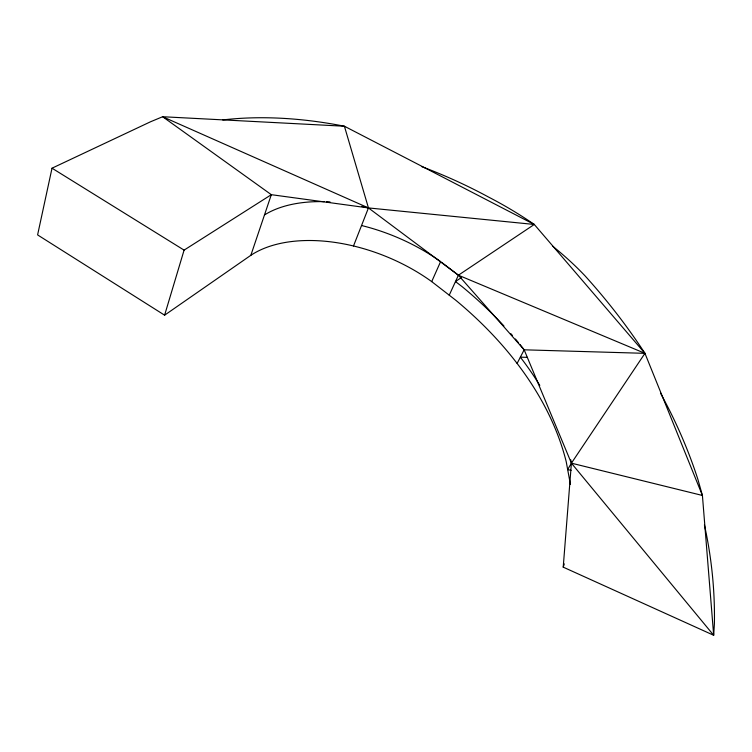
<?xml version="1.0" encoding="UTF-8"?>
<svg xmlns="http://www.w3.org/2000/svg" width="752" height="752" viewBox="0 0 752 752"><rect width="100%" height="100%" fill="white"/><g stroke="black" fill="none" stroke-linecap="round" stroke-linejoin="round"><path stroke-width="1.13" d="M704.408 524.858A903.754 613.181 3.1 0 1 714.4 623.718L713.676 635.271L563.22 567.149L571.407 463.166L570.768 459.801M52.02 168.194L37.6 234.906L164.603 315.182L250.848 255.304L271.322 194.683L162.639 116.729L150.569 121.758L52.02 168.194L184.09 250.125L271.322 194.683L368.452 207.928L534.287 224.463L644.943 353.337L702.415 495.455L713.676 635.271L571.407 463.166L524.163 349.812A388.493 257.278 17 0 0 519.876 344.388M164.603 315.182L184.09 250.125M353.506 245.96L368.452 207.928L344.407 126.223L162.639 116.729L368.452 207.928L458.41 275.204L524.163 349.812L644.943 353.337L571.407 463.166L567.666 469.558L571.078 470.385M250.848 255.304A135.238 79.468 22.1 0 1 431.704 281.605L440.616 261.593A136.92 78.34 22.3 0 0 361.543 225.515M449.235 295.179L458.41 275.204L534.287 224.463A248.94 139.139 23.7 0 0 488.762 197.174A312.334 181.617 22.9 0 0 421.881 166.7M517.113 363.432L524.163 349.812M461.333 277.62L455.486 281.558L462.057 286.606A388.493 257.278 17 0 1 503.915 325.945M527.368 357.35L520.356 357.172A386.378 258.133 16.8 0 1 539.795 385.4M571.407 463.166L702.415 495.455L697.875 479.325A909.046 613.143 3.4 0 0 660.519 393.221M534.287 224.463L344.407 126.223A315.746 179.399 23 0 0 222.771 119.935M441.509 262.279L458.41 275.204L644.943 353.337A915.334 613.04 3.7 0 0 585.112 275.928A247.981 139.806 23.6 0 0 552.56 246.111M431.704 281.605L455.74 300.217A384.592 258.848 16.7 0 1 566.218 461.672L570.411 484.438M564.282 563.897A384.592 258.848 16.7 0 1 563.22 567.149M510.89 333.709A388.493 257.278 17 0 1 512.422 335.467M515.44 339.02A388.493 257.278 17 0 1 518.41 342.592M264.478 214.95A138.368 77.334 22.4 0 1 324.197 201.668M326.509 201.743A138.368 77.334 22.4 0 1 330.006 201.903M361.646 206.339A138.368 77.334 22.4 0 1 368.452 207.928"/></g></svg>
